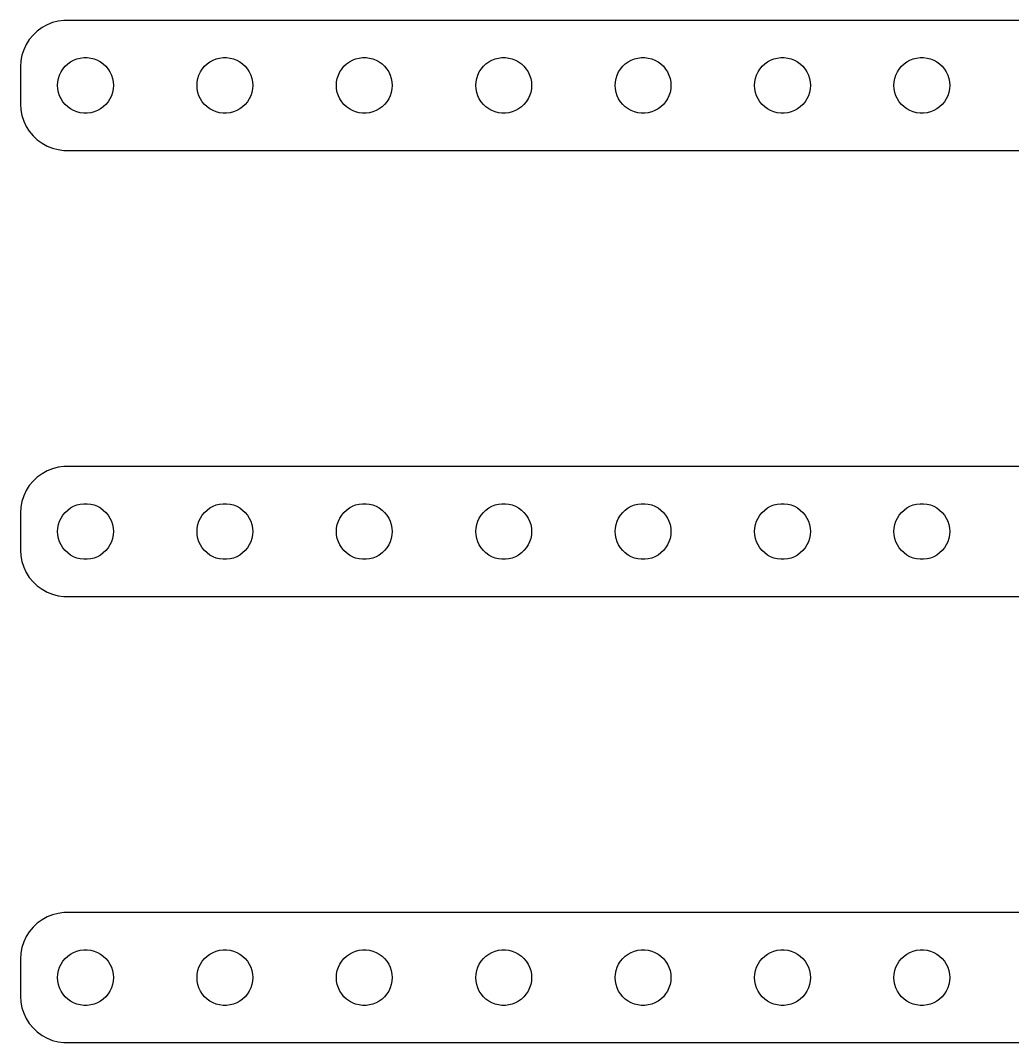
# Model space of a CAD drawing. Header units: metres. Extents: x -56 to 56, y 45 to 99.
# Drawn here: x -56 to -2.6, y 44.5 to 99.5 of the extents above; entities that cross this region are included whole.
import ezdxf

# ---------------------------------------------------------------- set-up
doc = ezdxf.new("R2010")
doc.units = ezdxf.units.M

msp = doc.modelspace()

# ---------------------------------------------------------------- linework, layer by layer
for p, q in [((-54.8396, 99.1108), (-55.0936, 98.9263)), ((-54.5644, 99.2621), (-54.8396, 99.1108)), ((-54.2725, 99.3776), (-54.5644, 99.2621)), ((-53.9684, 99.4557), (-54.2725, 99.3776)), ((-53.657, 99.4951), (-53.9684, 99.4557)), ((53.657, 99.4951), (-53.657, 99.4951)), ((-55.5225, 98.4695), (-55.6908, 98.2044)), ((-55.3224, 98.7114), (-55.5225, 98.4695)), ((-55.0936, 98.9263), (-55.3224, 98.7114)), ((-55.8244, 97.9203), (-55.9214, 97.6217)), ((-55.6908, 98.2044), (-55.8244, 97.9203)), ((-55.9214, 97.6217), (-55.9803, 97.3133)), ((-53.3037, 97.2665), (-53.1387, 97.3572)), ((-53.1387, 97.3572), (-52.9635, 97.4266)), ((-52.9635, 97.4266), (-52.7811, 97.4734)), ((-52.7811, 97.4734), (-52.5942, 97.497)), ((-52.5942, 97.497), (-52.4058, 97.497)), ((-52.4058, 97.497), (-52.2189, 97.4734)), ((-52.2189, 97.4734), (-52.0365, 97.4266)), ((-52.0365, 97.4266), (-51.8613, 97.3572)), ((-51.8613, 97.3572), (-51.6963, 97.2665)), ((-45.8037, 97.2665), (-45.6387, 97.3572)), ((-45.6387, 97.3572), (-45.4635, 97.4266)), ((-45.4635, 97.4266), (-45.2811, 97.4734)), ((-45.2811, 97.4734), (-45.0942, 97.497)), ((-45.0942, 97.497), (-44.9058, 97.497)), ((-44.9058, 97.497), (-44.7189, 97.4734)), ((-44.7189, 97.4734), (-44.5365, 97.4266)), ((-44.5365, 97.4266), (-44.3613, 97.3572)), ((-44.3613, 97.3572), (-44.1963, 97.2665)), ((-38.3037, 97.2665), (-38.1387, 97.3572)), ((-38.1387, 97.3572), (-37.9635, 97.4266)), ((-37.9635, 97.4266), (-37.7811, 97.4734)), ((-37.7811, 97.4734), (-37.5942, 97.497)), ((-37.5942, 97.497), (-37.4058, 97.497)), ((-37.4058, 97.497), (-37.2189, 97.4734)), ((-37.2189, 97.4734), (-37.0365, 97.4266)), ((-37.0365, 97.4266), (-36.8613, 97.3572)), ((-36.8613, 97.3572), (-36.6963, 97.2665)), ((-30.8037, 97.2665), (-30.6387, 97.3572)), ((-30.6387, 97.3572), (-30.4635, 97.4266)), ((-30.4635, 97.4266), (-30.2811, 97.4734)), ((-30.2811, 97.4734), (-30.0942, 97.497)), ((-30.0942, 97.497), (-29.9058, 97.497)), ((-29.9058, 97.497), (-29.7189, 97.4734)), ((-29.7189, 97.4734), (-29.5365, 97.4266)), ((-29.5365, 97.4266), (-29.3613, 97.3572)), ((-29.3613, 97.3572), (-29.1963, 97.2665)), ((-23.3037, 97.2665), (-23.1387, 97.3572)), ((-23.1387, 97.3572), (-22.9635, 97.4266)), ((-22.9635, 97.4266), (-22.7811, 97.4734)), ((-22.7811, 97.4734), (-22.5942, 97.497)), ((-22.5942, 97.497), (-22.4058, 97.497)), ((-22.4058, 97.497), (-22.2189, 97.4734)), ((-22.2189, 97.4734), (-22.0365, 97.4266)), ((-22.0365, 97.4266), (-21.8613, 97.3572)), ((-21.8613, 97.3572), (-21.6963, 97.2665)), ((-15.8037, 97.2665), (-15.6387, 97.3572)), ((-15.6387, 97.3572), (-15.4635, 97.4266)), ((-15.4635, 97.4266), (-15.2811, 97.4734)), ((-15.2811, 97.4734), (-15.0942, 97.497)), ((-15.0942, 97.497), (-14.9058, 97.497)), ((-14.9058, 97.497), (-14.7189, 97.4734)), ((-14.7189, 97.4734), (-14.5365, 97.4266)), ((-14.5365, 97.4266), (-14.3613, 97.3572)), ((-14.3613, 97.3572), (-14.1963, 97.2665)), ((-8.30373, 97.2665), (-8.13866, 97.3572)), ((-8.13866, 97.3572), (-7.96352, 97.4266)), ((-7.96352, 97.4266), (-7.78107, 97.4734)), ((-7.78107, 97.4734), (-7.59418, 97.497)), ((-7.59418, 97.497), (-7.40581, 97.497)), ((-7.40581, 97.497), (-7.21892, 97.4734)), ((-7.21892, 97.4734), (-7.03647, 97.4266)), ((-7.03647, 97.4266), (-6.86133, 97.3572)), ((-6.86133, 97.3572), (-6.69626, 97.2665)), ((-55.9803, 97.3133), (-56, 97)), ((-56, 97), (-56, 95)), ((-53.8145, 96.7226), (-53.7135, 96.8817)), ((-53.7135, 96.8817), (-53.5934, 97.0268)), ((-53.5934, 97.0268), (-53.4561, 97.1558)), ((-53.4561, 97.1558), (-53.3037, 97.2665)), ((-51.6963, 97.2665), (-51.5439, 97.1558)), ((-51.5439, 97.1558), (-51.4065, 97.0268)), ((-51.4065, 97.0268), (-51.2865, 96.8817)), ((-51.2865, 96.8817), (-51.1855, 96.7226)), ((-46.3145, 96.7226), (-46.2135, 96.8817)), ((-46.2135, 96.8817), (-46.0934, 97.0268)), ((-46.0934, 97.0268), (-45.9561, 97.1558)), ((-45.9561, 97.1558), (-45.8037, 97.2665)), ((-44.1963, 97.2665), (-44.0439, 97.1558)), ((-44.0439, 97.1558), (-43.9065, 97.0268)), ((-43.9065, 97.0268), (-43.7865, 96.8817)), ((-43.7865, 96.8817), (-43.6855, 96.7226)), ((-38.8145, 96.7226), (-38.7135, 96.8817)), ((-38.7135, 96.8817), (-38.5934, 97.0268)), ((-38.5934, 97.0268), (-38.4561, 97.1558)), ((-38.4561, 97.1558), (-38.3037, 97.2665)), ((-36.6963, 97.2665), (-36.5439, 97.1558)), ((-36.5439, 97.1558), (-36.4065, 97.0268)), ((-36.4065, 97.0268), (-36.2865, 96.8817)), ((-36.2865, 96.8817), (-36.1855, 96.7226)), ((-31.3145, 96.7226), (-31.2135, 96.8817)), ((-31.2135, 96.8817), (-31.0934, 97.0268)), ((-31.0934, 97.0268), (-30.9561, 97.1558)), ((-30.9561, 97.1558), (-30.8037, 97.2665)), ((-29.1963, 97.2665), (-29.0439, 97.1558)), ((-29.0439, 97.1558), (-28.9065, 97.0268)), ((-28.9065, 97.0268), (-28.7865, 96.8817)), ((-28.7865, 96.8817), (-28.6855, 96.7226)), ((-23.8145, 96.7226), (-23.7135, 96.8817)), ((-23.7135, 96.8817), (-23.5934, 97.0268)), ((-23.5934, 97.0268), (-23.4561, 97.1558)), ((-23.4561, 97.1558), (-23.3037, 97.2665)), ((-21.6963, 97.2665), (-21.5439, 97.1558)), ((-21.5439, 97.1558), (-21.4065, 97.0268)), ((-21.4065, 97.0268), (-21.2865, 96.8817)), ((-21.2865, 96.8817), (-21.1855, 96.7226)), ((-16.3145, 96.7226), (-16.2135, 96.8817)), ((-16.2135, 96.8817), (-16.0934, 97.0268)), ((-16.0934, 97.0268), (-15.9561, 97.1558)), ((-15.9561, 97.1558), (-15.8037, 97.2665)), ((-14.1963, 97.2665), (-14.0439, 97.1558)), ((-14.0439, 97.1558), (-13.9065, 97.0268)), ((-13.9065, 97.0268), (-13.7865, 96.8817)), ((-13.7865, 96.8817), (-13.6855, 96.7226)), ((-8.81445, 96.7226), (-8.71352, 96.8817)), ((-8.71352, 96.8817), (-8.59344, 97.0268)), ((-8.59344, 97.0268), (-8.45613, 97.1558)), ((-8.45613, 97.1558), (-8.30373, 97.2665)), ((-6.69626, 97.2665), (-6.54385, 97.1558)), ((-6.54385, 97.1558), (-6.40654, 97.0268)), ((-6.40654, 97.0268), (-6.28647, 96.8817)), ((-6.28647, 96.8817), (-6.18553, 96.7226)), ((-53.9882, 96.188), (-53.9529, 96.373)), ((-53.9529, 96.373), (-53.8947, 96.5522)), ((-53.8947, 96.5522), (-53.8145, 96.7226)), ((-51.1855, 96.7226), (-51.1053, 96.5522)), ((-51.1053, 96.5522), (-51.0471, 96.373)), ((-51.0471, 96.373), (-51.0118, 96.188)), ((-46.4882, 96.188), (-46.4529, 96.373)), ((-46.4529, 96.373), (-46.3947, 96.5522)), ((-46.3947, 96.5522), (-46.3145, 96.7226)), ((-43.6855, 96.7226), (-43.6053, 96.5522)), ((-43.6053, 96.5522), (-43.5471, 96.373)), ((-43.5471, 96.373), (-43.5118, 96.188)), ((-38.9882, 96.188), (-38.9529, 96.373)), ((-38.9529, 96.373), (-38.8947, 96.5522)), ((-38.8947, 96.5522), (-38.8145, 96.7226)), ((-36.1855, 96.7226), (-36.1053, 96.5522)), ((-36.1053, 96.5522), (-36.0471, 96.373)), ((-36.0471, 96.373), (-36.0118, 96.188)), ((-31.4882, 96.188), (-31.4529, 96.373)), ((-31.4529, 96.373), (-31.3947, 96.5522)), ((-31.3947, 96.5522), (-31.3145, 96.7226)), ((-28.6855, 96.7226), (-28.6053, 96.5522)), ((-28.6053, 96.5522), (-28.5471, 96.373)), ((-28.5471, 96.373), (-28.5118, 96.188)), ((-23.9882, 96.188), (-23.9529, 96.373)), ((-23.9529, 96.373), (-23.8947, 96.5522)), ((-23.8947, 96.5522), (-23.8145, 96.7226)), ((-21.1855, 96.7226), (-21.1053, 96.5522)), ((-21.1053, 96.5522), (-21.0471, 96.373)), ((-21.0471, 96.373), (-21.0118, 96.188)), ((-16.4882, 96.188), (-16.4529, 96.373)), ((-16.4529, 96.373), (-16.3947, 96.5522)), ((-16.3947, 96.5522), (-16.3145, 96.7226)), ((-13.6855, 96.7226), (-13.6053, 96.5522)), ((-13.6053, 96.5522), (-13.5471, 96.373)), ((-13.5471, 96.373), (-13.5118, 96.188)), ((-8.98816, 96.188), (-8.95287, 96.373)), ((-8.95287, 96.373), (-8.89465, 96.5522)), ((-8.89465, 96.5522), (-8.81445, 96.7226)), ((-6.18553, 96.7226), (-6.10533, 96.5522)), ((-6.10533, 96.5522), (-6.04712, 96.373)), ((-6.04712, 96.373), (-6.01183, 96.188)), ((-54, 96), (-53.9882, 96.188)), ((-53.9882, 95.812), (-54, 96)), ((-53.9529, 95.627), (-53.9882, 95.812)), ((-51.0118, 95.812), (-51.0471, 95.627)), ((-51.0118, 96.188), (-51, 96)), ((-51, 96), (-51.0118, 95.812)), ((-46.5, 96), (-46.4882, 96.188)), ((-46.4882, 95.812), (-46.5, 96)), ((-46.4529, 95.627), (-46.4882, 95.812)), ((-43.5118, 95.812), (-43.5471, 95.627)), ((-43.5118, 96.188), (-43.5, 96)), ((-43.5, 96), (-43.5118, 95.812)), ((-39, 96), (-38.9882, 96.188)), ((-38.9882, 95.812), (-39, 96)), ((-38.9529, 95.627), (-38.9882, 95.812)), ((-36.0118, 95.812), (-36.0471, 95.627)), ((-36.0118, 96.188), (-36, 96)), ((-36, 96), (-36.0118, 95.812)), ((-31.5, 96), (-31.4882, 96.188)), ((-31.4882, 95.812), (-31.5, 96)), ((-31.4529, 95.627), (-31.4882, 95.812)), ((-28.5118, 95.812), (-28.5471, 95.627)), ((-28.5118, 96.188), (-28.5, 96)), ((-28.5, 96), (-28.5118, 95.812)), ((-24, 96), (-23.9882, 96.188)), ((-23.9882, 95.812), (-24, 96)), ((-23.9529, 95.627), (-23.9882, 95.812)), ((-21.0118, 95.812), (-21.0471, 95.627)), ((-21.0118, 96.188), (-21, 96)), ((-21, 96), (-21.0118, 95.812)), ((-16.5, 96), (-16.4882, 96.188)), ((-16.4882, 95.812), (-16.5, 96)), ((-16.4529, 95.627), (-16.4882, 95.812)), ((-13.5118, 95.812), (-13.5471, 95.627)), ((-13.5118, 96.188), (-13.5, 96)), ((-13.5, 96), (-13.5118, 95.812)), ((-9, 96), (-8.98816, 96.188)), ((-8.98816, 95.812), (-9, 96)), ((-8.95287, 95.627), (-8.98816, 95.812)), ((-6.01183, 95.812), (-6.04712, 95.627)), ((-6.01183, 96.188), (-6, 96)), ((-6, 96), (-6.01183, 95.812)), ((-53.8947, 95.4478), (-53.9529, 95.627)), ((-53.8145, 95.2774), (-53.8947, 95.4478)), ((-53.7135, 95.1183), (-53.8145, 95.2774)), ((-51.1855, 95.2774), (-51.2865, 95.1183)), ((-51.1053, 95.4478), (-51.1855, 95.2774)), ((-51.0471, 95.627), (-51.1053, 95.4478)), ((-46.3947, 95.4478), (-46.4529, 95.627)), ((-46.3145, 95.2774), (-46.3947, 95.4478)), ((-46.2135, 95.1183), (-46.3145, 95.2774)), ((-43.6855, 95.2774), (-43.7865, 95.1183)), ((-43.6053, 95.4478), (-43.6855, 95.2774)), ((-43.5471, 95.627), (-43.6053, 95.4478)), ((-38.8947, 95.4478), (-38.9529, 95.627)), ((-38.8145, 95.2774), (-38.8947, 95.4478)), ((-38.7135, 95.1183), (-38.8145, 95.2774)), ((-36.1855, 95.2774), (-36.2865, 95.1183)), ((-36.1053, 95.4478), (-36.1855, 95.2774)), ((-36.0471, 95.627), (-36.1053, 95.4478)), ((-31.3947, 95.4478), (-31.4529, 95.627)), ((-31.3145, 95.2774), (-31.3947, 95.4478)), ((-31.2135, 95.1183), (-31.3145, 95.2774)), ((-28.6855, 95.2774), (-28.7865, 95.1183)), ((-28.6053, 95.4478), (-28.6855, 95.2774)), ((-28.5471, 95.627), (-28.6053, 95.4478)), ((-23.8947, 95.4478), (-23.9529, 95.627)), ((-23.8145, 95.2774), (-23.8947, 95.4478)), ((-23.7135, 95.1183), (-23.8145, 95.2774)), ((-21.1855, 95.2774), (-21.2865, 95.1183)), ((-21.1053, 95.4478), (-21.1855, 95.2774)), ((-21.0471, 95.627), (-21.1053, 95.4478)), ((-16.3947, 95.4478), (-16.4529, 95.627)), ((-16.3145, 95.2774), (-16.3947, 95.4478)), ((-16.2135, 95.1183), (-16.3145, 95.2774)), ((-13.6855, 95.2774), (-13.7865, 95.1183)), ((-13.6053, 95.4478), (-13.6855, 95.2774)), ((-13.5471, 95.627), (-13.6053, 95.4478)), ((-8.89465, 95.4478), (-8.95287, 95.627)), ((-8.81445, 95.2774), (-8.89465, 95.4478)), ((-8.71352, 95.1183), (-8.81445, 95.2774)), ((-6.18553, 95.2774), (-6.28647, 95.1183)), ((-6.10533, 95.4478), (-6.18553, 95.2774)), ((-6.04712, 95.627), (-6.10533, 95.4478)), ((-56, 95), (-55.9803, 94.6867)), ((-55.9803, 94.6867), (-55.9214, 94.3783)), ((-53.5934, 94.9732), (-53.7135, 95.1183)), ((-53.4561, 94.8442), (-53.5934, 94.9732)), ((-53.3037, 94.7335), (-53.4561, 94.8442)), ((-53.1387, 94.6428), (-53.3037, 94.7335)), ((-52.9635, 94.5734), (-53.1387, 94.6428)), ((-51.8613, 94.6428), (-52.0365, 94.5734)), ((-51.6963, 94.7335), (-51.8613, 94.6428)), ((-51.5439, 94.8442), (-51.6963, 94.7335)), ((-51.4065, 94.9732), (-51.5439, 94.8442)), ((-51.2865, 95.1183), (-51.4065, 94.9732)), ((-46.0934, 94.9732), (-46.2135, 95.1183)), ((-45.9561, 94.8442), (-46.0934, 94.9732)), ((-45.8037, 94.7335), (-45.9561, 94.8442)), ((-45.6387, 94.6428), (-45.8037, 94.7335)), ((-45.4635, 94.5734), (-45.6387, 94.6428)), ((-44.3613, 94.6428), (-44.5365, 94.5734)), ((-44.1963, 94.7335), (-44.3613, 94.6428)), ((-44.0439, 94.8442), (-44.1963, 94.7335)), ((-43.9065, 94.9732), (-44.0439, 94.8442)), ((-43.7865, 95.1183), (-43.9065, 94.9732)), ((-38.5934, 94.9732), (-38.7135, 95.1183)), ((-38.4561, 94.8442), (-38.5934, 94.9732)), ((-38.3037, 94.7335), (-38.4561, 94.8442)), ((-38.1387, 94.6428), (-38.3037, 94.7335)), ((-37.9635, 94.5734), (-38.1387, 94.6428)), ((-36.8613, 94.6428), (-37.0365, 94.5734)), ((-36.6963, 94.7335), (-36.8613, 94.6428)), ((-36.5439, 94.8442), (-36.6963, 94.7335)), ((-36.4065, 94.9732), (-36.5439, 94.8442)), ((-36.2865, 95.1183), (-36.4065, 94.9732)), ((-31.0934, 94.9732), (-31.2135, 95.1183)), ((-30.9561, 94.8442), (-31.0934, 94.9732)), ((-30.8037, 94.7335), (-30.9561, 94.8442)), ((-30.6387, 94.6428), (-30.8037, 94.7335)), ((-30.4635, 94.5734), (-30.6387, 94.6428)), ((-29.3613, 94.6428), (-29.5365, 94.5734)), ((-29.1963, 94.7335), (-29.3613, 94.6428)), ((-29.0439, 94.8442), (-29.1963, 94.7335)), ((-28.9065, 94.9732), (-29.0439, 94.8442)), ((-28.7865, 95.1183), (-28.9065, 94.9732)), ((-23.5934, 94.9732), (-23.7135, 95.1183)), ((-23.4561, 94.8442), (-23.5934, 94.9732)), ((-23.3037, 94.7335), (-23.4561, 94.8442)), ((-23.1387, 94.6428), (-23.3037, 94.7335)), ((-22.9635, 94.5734), (-23.1387, 94.6428)), ((-21.8613, 94.6428), (-22.0365, 94.5734)), ((-21.6963, 94.7335), (-21.8613, 94.6428)), ((-21.5439, 94.8442), (-21.6963, 94.7335)), ((-21.4065, 94.9732), (-21.5439, 94.8442)), ((-21.2865, 95.1183), (-21.4065, 94.9732)), ((-16.0934, 94.9732), (-16.2135, 95.1183)), ((-15.9561, 94.8442), (-16.0934, 94.9732)), ((-15.8037, 94.7335), (-15.9561, 94.8442)), ((-15.6387, 94.6428), (-15.8037, 94.7335)), ((-15.4635, 94.5734), (-15.6387, 94.6428)), ((-14.3613, 94.6428), (-14.5365, 94.5734)), ((-14.1963, 94.7335), (-14.3613, 94.6428)), ((-14.0439, 94.8442), (-14.1963, 94.7335)), ((-13.9065, 94.9732), (-14.0439, 94.8442)), ((-13.7865, 95.1183), (-13.9065, 94.9732)), ((-8.59344, 94.9732), (-8.71352, 95.1183)), ((-8.45613, 94.8442), (-8.59344, 94.9732)), ((-8.30373, 94.7335), (-8.45613, 94.8442)), ((-8.13866, 94.6428), (-8.30373, 94.7335)), ((-7.96352, 94.5734), (-8.13866, 94.6428)), ((-6.86133, 94.6428), (-7.03647, 94.5734)), ((-6.69626, 94.7335), (-6.86133, 94.6428)), ((-6.54385, 94.8442), (-6.69626, 94.7335)), ((-6.40654, 94.9732), (-6.54385, 94.8442)), ((-6.28647, 95.1183), (-6.40654, 94.9732)), ((-55.9214, 94.3783), (-55.8244, 94.0797)), ((-55.8244, 94.0797), (-55.6908, 93.7956)), ((-52.7811, 94.5266), (-52.9635, 94.5734)), ((-52.5942, 94.503), (-52.7811, 94.5266)), ((-52.4058, 94.503), (-52.5942, 94.503)), ((-52.2189, 94.5266), (-52.4058, 94.503)), ((-52.0365, 94.5734), (-52.2189, 94.5266)), ((-45.2811, 94.5266), (-45.4635, 94.5734)), ((-45.0942, 94.503), (-45.2811, 94.5266)), ((-44.9058, 94.503), (-45.0942, 94.503)), ((-44.7189, 94.5266), (-44.9058, 94.503)), ((-44.5365, 94.5734), (-44.7189, 94.5266)), ((-37.7811, 94.5266), (-37.9635, 94.5734)), ((-37.5942, 94.503), (-37.7811, 94.5266)), ((-37.4058, 94.503), (-37.5942, 94.503)), ((-37.2189, 94.5266), (-37.4058, 94.503)), ((-37.0365, 94.5734), (-37.2189, 94.5266)), ((-30.2811, 94.5266), (-30.4635, 94.5734)), ((-30.0942, 94.503), (-30.2811, 94.5266)), ((-29.9058, 94.503), (-30.0942, 94.503)), ((-29.7189, 94.5266), (-29.9058, 94.503)), ((-29.5365, 94.5734), (-29.7189, 94.5266)), ((-22.7811, 94.5266), (-22.9635, 94.5734)), ((-22.5942, 94.503), (-22.7811, 94.5266)), ((-22.4058, 94.503), (-22.5942, 94.503)), ((-22.2189, 94.5266), (-22.4058, 94.503)), ((-22.0365, 94.5734), (-22.2189, 94.5266)), ((-15.2811, 94.5266), (-15.4635, 94.5734)), ((-15.0942, 94.503), (-15.2811, 94.5266)), ((-14.9058, 94.503), (-15.0942, 94.503)), ((-14.7189, 94.5266), (-14.9058, 94.503)), ((-14.5365, 94.5734), (-14.7189, 94.5266)), ((-7.78107, 94.5266), (-7.96352, 94.5734)), ((-7.59418, 94.503), (-7.78107, 94.5266)), ((-7.40581, 94.503), (-7.59418, 94.503)), ((-7.21892, 94.5266), (-7.40581, 94.503)), ((-7.03647, 94.5734), (-7.21892, 94.5266)), ((-55.6908, 93.7956), (-55.5225, 93.5305)), ((-55.5225, 93.5305), (-55.3224, 93.2886)), ((-55.3224, 93.2886), (-55.0936, 93.0737)), ((-55.0936, 93.0737), (-54.8396, 92.8892)), ((-54.8396, 92.8892), (-54.5644, 92.7379)), ((-54.5644, 92.7379), (-54.2725, 92.6224)), ((-54.2725, 92.6224), (-53.9684, 92.5443)), ((-53.9684, 92.5443), (-53.657, 92.5049)), ((-53.657, 92.5049), (53.657, 92.5049)), ((-54.2725, 75.3776), (-54.5644, 75.2621)), ((-53.9684, 75.4557), (-54.2725, 75.3776)), ((-53.657, 75.4951), (-53.9684, 75.4557)), ((53.657, 75.4951), (-53.657, 75.4951)), ((-55.0936, 74.9263), (-55.3224, 74.7114)), ((-54.8396, 75.1108), (-55.0936, 74.9263)), ((-54.5644, 75.2621), (-54.8396, 75.1108)), ((-55.5225, 74.4695), (-55.6908, 74.2044)), ((-55.3224, 74.7114), (-55.5225, 74.4695)), ((-55.8244, 73.9203), (-55.9214, 73.6217)), ((-55.6908, 74.2044), (-55.8244, 73.9203)), ((-55.9803, 73.3133), (-56, 73)), ((-55.9214, 73.6217), (-55.9803, 73.3133)), ((-53.5934, 73.0268), (-53.4561, 73.1558)), ((-53.4561, 73.1558), (-53.3037, 73.2665)), ((-53.3037, 73.2665), (-53.1387, 73.3572)), ((-53.1387, 73.3572), (-52.9635, 73.4266)), ((-52.9635, 73.4266), (-52.7811, 73.4734)), ((-52.7811, 73.4734), (-52.5942, 73.497)), ((-52.5942, 73.497), (-52.4058, 73.497)), ((-52.4058, 73.497), (-52.2189, 73.4734)), ((-52.2189, 73.4734), (-52.0365, 73.4266)), ((-52.0365, 73.4266), (-51.8613, 73.3572)), ((-51.8613, 73.3572), (-51.6963, 73.2665)), ((-51.6963, 73.2665), (-51.5439, 73.1558)), ((-51.5439, 73.1558), (-51.4065, 73.0268)), ((-46.0934, 73.0268), (-45.9561, 73.1558)), ((-45.9561, 73.1558), (-45.8037, 73.2665)), ((-45.8037, 73.2665), (-45.6387, 73.3572)), ((-45.6387, 73.3572), (-45.4635, 73.4266)), ((-45.4635, 73.4266), (-45.2811, 73.4734)), ((-45.2811, 73.4734), (-45.0942, 73.497)), ((-45.0942, 73.497), (-44.9058, 73.497)), ((-44.9058, 73.497), (-44.7189, 73.4734)), ((-44.7189, 73.4734), (-44.5365, 73.4266)), ((-44.5365, 73.4266), (-44.3613, 73.3572)), ((-44.3613, 73.3572), (-44.1963, 73.2665)), ((-44.1963, 73.2665), (-44.0439, 73.1558)), ((-44.0439, 73.1558), (-43.9065, 73.0268)), ((-38.5934, 73.0268), (-38.4561, 73.1558)), ((-38.4561, 73.1558), (-38.3037, 73.2665)), ((-38.3037, 73.2665), (-38.1387, 73.3572)), ((-38.1387, 73.3572), (-37.9635, 73.4266)), ((-37.9635, 73.4266), (-37.7811, 73.4734)), ((-37.7811, 73.4734), (-37.5942, 73.497)), ((-37.5942, 73.497), (-37.4058, 73.497)), ((-37.4058, 73.497), (-37.2189, 73.4734)), ((-37.2189, 73.4734), (-37.0365, 73.4266)), ((-37.0365, 73.4266), (-36.8613, 73.3572)), ((-36.8613, 73.3572), (-36.6963, 73.2665)), ((-36.6963, 73.2665), (-36.5439, 73.1558)), ((-36.5439, 73.1558), (-36.4065, 73.0268)), ((-31.0934, 73.0268), (-30.9561, 73.1558)), ((-30.9561, 73.1558), (-30.8037, 73.2665)), ((-30.8037, 73.2665), (-30.6387, 73.3572)), ((-30.6387, 73.3572), (-30.4635, 73.4266)), ((-30.4635, 73.4266), (-30.2811, 73.4734)), ((-30.2811, 73.4734), (-30.0942, 73.497)), ((-30.0942, 73.497), (-29.9058, 73.497)), ((-29.9058, 73.497), (-29.7189, 73.4734)), ((-29.7189, 73.4734), (-29.5365, 73.4266)), ((-29.5365, 73.4266), (-29.3613, 73.3572)), ((-29.3613, 73.3572), (-29.1963, 73.2665)), ((-29.1963, 73.2665), (-29.0439, 73.1558)), ((-29.0439, 73.1558), (-28.9065, 73.0268)), ((-23.5934, 73.0268), (-23.4561, 73.1558)), ((-23.4561, 73.1558), (-23.3037, 73.2665)), ((-23.3037, 73.2665), (-23.1387, 73.3572)), ((-23.1387, 73.3572), (-22.9635, 73.4266)), ((-22.9635, 73.4266), (-22.7811, 73.4734)), ((-22.7811, 73.4734), (-22.5942, 73.497)), ((-22.5942, 73.497), (-22.4058, 73.497)), ((-22.4058, 73.497), (-22.2189, 73.4734)), ((-22.2189, 73.4734), (-22.0365, 73.4266)), ((-22.0365, 73.4266), (-21.8613, 73.3572)), ((-21.8613, 73.3572), (-21.6963, 73.2665)), ((-21.6963, 73.2665), (-21.5439, 73.1558)), ((-21.5439, 73.1558), (-21.4065, 73.0268)), ((-16.0934, 73.0268), (-15.9561, 73.1558)), ((-15.9561, 73.1558), (-15.8037, 73.2665)), ((-15.8037, 73.2665), (-15.6387, 73.3572)), ((-15.6387, 73.3572), (-15.4635, 73.4266)), ((-15.4635, 73.4266), (-15.2811, 73.4734)), ((-15.2811, 73.4734), (-15.0942, 73.497)), ((-15.0942, 73.497), (-14.9058, 73.497)), ((-14.9058, 73.497), (-14.7189, 73.4734)), ((-14.7189, 73.4734), (-14.5365, 73.4266)), ((-14.5365, 73.4266), (-14.3613, 73.3572)), ((-14.3613, 73.3572), (-14.1963, 73.2665)), ((-14.1963, 73.2665), (-14.0439, 73.1558)), ((-14.0439, 73.1558), (-13.9065, 73.0268)), ((-8.59344, 73.0268), (-8.45613, 73.1558)), ((-8.45613, 73.1558), (-8.30373, 73.2665)), ((-8.30373, 73.2665), (-8.13866, 73.3572)), ((-8.13866, 73.3572), (-7.96352, 73.4266)), ((-7.96352, 73.4266), (-7.78107, 73.4734)), ((-7.78107, 73.4734), (-7.59418, 73.497)), ((-7.59418, 73.497), (-7.40581, 73.497)), ((-7.40581, 73.497), (-7.21892, 73.4734)), ((-7.21892, 73.4734), (-7.03647, 73.4266)), ((-7.03647, 73.4266), (-6.86133, 73.3572)), ((-6.86133, 73.3572), (-6.69626, 73.2665)), ((-6.69626, 73.2665), (-6.54385, 73.1558)), ((-6.54385, 73.1558), (-6.40654, 73.0268)), ((-56, 73), (-56, 71)), ((-53.8947, 72.5522), (-53.8145, 72.7226)), ((-53.8145, 72.7226), (-53.7135, 72.8817)), ((-53.7135, 72.8817), (-53.5934, 73.0268)), ((-51.4065, 73.0268), (-51.2865, 72.8817)), ((-51.2865, 72.8817), (-51.1855, 72.7226)), ((-51.1855, 72.7226), (-51.1053, 72.5522)), ((-46.3947, 72.5522), (-46.3145, 72.7226)), ((-46.3145, 72.7226), (-46.2135, 72.8817)), ((-46.2135, 72.8817), (-46.0934, 73.0268)), ((-43.9065, 73.0268), (-43.7865, 72.8817)), ((-43.7865, 72.8817), (-43.6855, 72.7226)), ((-43.6855, 72.7226), (-43.6053, 72.5522)), ((-38.8947, 72.5522), (-38.8145, 72.7226)), ((-38.8145, 72.7226), (-38.7135, 72.8817)), ((-38.7135, 72.8817), (-38.5934, 73.0268)), ((-36.4065, 73.0268), (-36.2865, 72.8817)), ((-36.2865, 72.8817), (-36.1855, 72.7226)), ((-36.1855, 72.7226), (-36.1053, 72.5522)), ((-31.3947, 72.5522), (-31.3145, 72.7226)), ((-31.3145, 72.7226), (-31.2135, 72.8817)), ((-31.2135, 72.8817), (-31.0934, 73.0268)), ((-28.9065, 73.0268), (-28.7865, 72.8817)), ((-28.7865, 72.8817), (-28.6855, 72.7226)), ((-28.6855, 72.7226), (-28.6053, 72.5522)), ((-23.8947, 72.5522), (-23.8145, 72.7226)), ((-23.8145, 72.7226), (-23.7135, 72.8817)), ((-23.7135, 72.8817), (-23.5934, 73.0268)), ((-21.4065, 73.0268), (-21.2865, 72.8817)), ((-21.2865, 72.8817), (-21.1855, 72.7226)), ((-21.1855, 72.7226), (-21.1053, 72.5522)), ((-16.3947, 72.5522), (-16.3145, 72.7226)), ((-16.3145, 72.7226), (-16.2135, 72.8817)), ((-16.2135, 72.8817), (-16.0934, 73.0268)), ((-13.9065, 73.0268), (-13.7865, 72.8817)), ((-13.7865, 72.8817), (-13.6855, 72.7226)), ((-13.6855, 72.7226), (-13.6053, 72.5522)), ((-8.89465, 72.5522), (-8.81445, 72.7226)), ((-8.81445, 72.7226), (-8.71352, 72.8817)), ((-8.71352, 72.8817), (-8.59344, 73.0268)), ((-6.40654, 73.0268), (-6.28647, 72.8817)), ((-6.28647, 72.8817), (-6.18553, 72.7226)), ((-6.18553, 72.7226), (-6.10533, 72.5522)), ((-54, 72), (-53.9882, 72.188)), ((-53.9882, 72.188), (-53.9529, 72.373)), ((-53.9529, 72.373), (-53.8947, 72.5522)), ((-51.1053, 72.5522), (-51.0471, 72.373)), ((-51.0471, 72.373), (-51.0118, 72.188)), ((-51.0118, 72.188), (-51, 72)), ((-46.5, 72), (-46.4882, 72.188)), ((-46.4882, 72.188), (-46.4529, 72.373)), ((-46.4529, 72.373), (-46.3947, 72.5522)), ((-43.6053, 72.5522), (-43.5471, 72.373)), ((-43.5471, 72.373), (-43.5118, 72.188)), ((-43.5118, 72.188), (-43.5, 72)), ((-39, 72), (-38.9882, 72.188)), ((-38.9882, 72.188), (-38.9529, 72.373)), ((-38.9529, 72.373), (-38.8947, 72.5522)), ((-36.1053, 72.5522), (-36.0471, 72.373)), ((-36.0471, 72.373), (-36.0118, 72.188)), ((-36.0118, 72.188), (-36, 72)), ((-31.5, 72), (-31.4882, 72.188)), ((-31.4882, 72.188), (-31.4529, 72.373)), ((-31.4529, 72.373), (-31.3947, 72.5522)), ((-28.6053, 72.5522), (-28.5471, 72.373)), ((-28.5471, 72.373), (-28.5118, 72.188)), ((-28.5118, 72.188), (-28.5, 72)), ((-24, 72), (-23.9882, 72.188)), ((-23.9882, 72.188), (-23.9529, 72.373)), ((-23.9529, 72.373), (-23.8947, 72.5522)), ((-21.1053, 72.5522), (-21.0471, 72.373)), ((-21.0471, 72.373), (-21.0118, 72.188)), ((-21.0118, 72.188), (-21, 72)), ((-16.5, 72), (-16.4882, 72.188)), ((-16.4882, 72.188), (-16.4529, 72.373)), ((-16.4529, 72.373), (-16.3947, 72.5522)), ((-13.6053, 72.5522), (-13.5471, 72.373)), ((-13.5471, 72.373), (-13.5118, 72.188)), ((-13.5118, 72.188), (-13.5, 72)), ((-9, 72), (-8.98816, 72.188)), ((-8.98816, 72.188), (-8.95287, 72.373)), ((-8.95287, 72.373), (-8.89465, 72.5522)), ((-6.10533, 72.5522), (-6.04712, 72.373)), ((-6.04712, 72.373), (-6.01183, 72.188)), ((-6.01183, 72.188), (-6, 72)), ((-53.9882, 71.812), (-54, 72)), ((-53.9529, 71.627), (-53.9882, 71.812)), ((-53.8947, 71.4478), (-53.9529, 71.627)), ((-51.0471, 71.627), (-51.1053, 71.4478)), ((-51.0118, 71.812), (-51.0471, 71.627)), ((-51, 72), (-51.0118, 71.812)), ((-46.4882, 71.812), (-46.5, 72)), ((-46.4529, 71.627), (-46.4882, 71.812)), ((-46.3947, 71.4478), (-46.4529, 71.627)), ((-43.5471, 71.627), (-43.6053, 71.4478)), ((-43.5118, 71.812), (-43.5471, 71.627)), ((-43.5, 72), (-43.5118, 71.812)), ((-38.9882, 71.812), (-39, 72)), ((-38.9529, 71.627), (-38.9882, 71.812)), ((-38.8947, 71.4478), (-38.9529, 71.627)), ((-36.0471, 71.627), (-36.1053, 71.4478)), ((-36.0118, 71.812), (-36.0471, 71.627)), ((-36, 72), (-36.0118, 71.812)), ((-31.4882, 71.812), (-31.5, 72)), ((-31.4529, 71.627), (-31.4882, 71.812)), ((-31.3947, 71.4478), (-31.4529, 71.627)), ((-28.5471, 71.627), (-28.6053, 71.4478)), ((-28.5118, 71.812), (-28.5471, 71.627)), ((-28.5, 72), (-28.5118, 71.812)), ((-23.9882, 71.812), (-24, 72)), ((-23.9529, 71.627), (-23.9882, 71.812)), ((-23.8947, 71.4478), (-23.9529, 71.627)), ((-21.0471, 71.627), (-21.1053, 71.4478)), ((-21.0118, 71.812), (-21.0471, 71.627)), ((-21, 72), (-21.0118, 71.812)), ((-16.4882, 71.812), (-16.5, 72)), ((-16.4529, 71.627), (-16.4882, 71.812)), ((-16.3947, 71.4478), (-16.4529, 71.627)), ((-13.5471, 71.627), (-13.6053, 71.4478)), ((-13.5118, 71.812), (-13.5471, 71.627)), ((-13.5, 72), (-13.5118, 71.812)), ((-8.98816, 71.812), (-9, 72)), ((-8.95287, 71.627), (-8.98816, 71.812)), ((-8.89465, 71.4478), (-8.95287, 71.627)), ((-6.04712, 71.627), (-6.10533, 71.4478)), ((-6.01183, 71.812), (-6.04712, 71.627)), ((-6, 72), (-6.01183, 71.812)), ((-56, 71), (-55.9803, 70.6867)), ((-53.8145, 71.2774), (-53.8947, 71.4478)), ((-53.7135, 71.1183), (-53.8145, 71.2774)), ((-53.5934, 70.9732), (-53.7135, 71.1183)), ((-53.4561, 70.8442), (-53.5934, 70.9732)), ((-51.4065, 70.9732), (-51.5439, 70.8442)), ((-51.2865, 71.1183), (-51.4065, 70.9732)), ((-51.1855, 71.2774), (-51.2865, 71.1183)), ((-51.1053, 71.4478), (-51.1855, 71.2774)), ((-46.3145, 71.2774), (-46.3947, 71.4478)), ((-46.2135, 71.1183), (-46.3145, 71.2774)), ((-46.0934, 70.9732), (-46.2135, 71.1183)), ((-45.9561, 70.8442), (-46.0934, 70.9732)), ((-43.9065, 70.9732), (-44.0439, 70.8442)), ((-43.7865, 71.1183), (-43.9065, 70.9732)), ((-43.6855, 71.2774), (-43.7865, 71.1183)), ((-43.6053, 71.4478), (-43.6855, 71.2774)), ((-38.8145, 71.2774), (-38.8947, 71.4478)), ((-38.7135, 71.1183), (-38.8145, 71.2774)), ((-38.5934, 70.9732), (-38.7135, 71.1183)), ((-38.4561, 70.8442), (-38.5934, 70.9732)), ((-36.4065, 70.9732), (-36.5439, 70.8442)), ((-36.2865, 71.1183), (-36.4065, 70.9732)), ((-36.1855, 71.2774), (-36.2865, 71.1183)), ((-36.1053, 71.4478), (-36.1855, 71.2774)), ((-31.3145, 71.2774), (-31.3947, 71.4478)), ((-31.2135, 71.1183), (-31.3145, 71.2774)), ((-31.0934, 70.9732), (-31.2135, 71.1183)), ((-30.9561, 70.8442), (-31.0934, 70.9732)), ((-28.9065, 70.9732), (-29.0439, 70.8442)), ((-28.7865, 71.1183), (-28.9065, 70.9732)), ((-28.6855, 71.2774), (-28.7865, 71.1183)), ((-28.6053, 71.4478), (-28.6855, 71.2774)), ((-23.8145, 71.2774), (-23.8947, 71.4478)), ((-23.7135, 71.1183), (-23.8145, 71.2774)), ((-23.5934, 70.9732), (-23.7135, 71.1183)), ((-23.4561, 70.8442), (-23.5934, 70.9732)), ((-21.4065, 70.9732), (-21.5439, 70.8442)), ((-21.2865, 71.1183), (-21.4065, 70.9732)), ((-21.1855, 71.2774), (-21.2865, 71.1183)), ((-21.1053, 71.4478), (-21.1855, 71.2774)), ((-16.3145, 71.2774), (-16.3947, 71.4478)), ((-16.2135, 71.1183), (-16.3145, 71.2774)), ((-16.0934, 70.9732), (-16.2135, 71.1183)), ((-15.9561, 70.8442), (-16.0934, 70.9732)), ((-13.9065, 70.9732), (-14.0439, 70.8442)), ((-13.7865, 71.1183), (-13.9065, 70.9732)), ((-13.6855, 71.2774), (-13.7865, 71.1183)), ((-13.6053, 71.4478), (-13.6855, 71.2774)), ((-8.81445, 71.2774), (-8.89465, 71.4478)), ((-8.71352, 71.1183), (-8.81445, 71.2774)), ((-8.59344, 70.9732), (-8.71352, 71.1183)), ((-8.45613, 70.8442), (-8.59344, 70.9732)), ((-6.40654, 70.9732), (-6.54385, 70.8442)), ((-6.28647, 71.1183), (-6.40654, 70.9732)), ((-6.18553, 71.2774), (-6.28647, 71.1183)), ((-6.10533, 71.4478), (-6.18553, 71.2774)), ((-55.9803, 70.6867), (-55.9214, 70.3783)), ((-53.3037, 70.7335), (-53.4561, 70.8442)), ((-53.1387, 70.6428), (-53.3037, 70.7335)), ((-52.9635, 70.5734), (-53.1387, 70.6428)), ((-52.7811, 70.5266), (-52.9635, 70.5734)), ((-52.5942, 70.503), (-52.7811, 70.5266)), ((-52.4058, 70.503), (-52.5942, 70.503)), ((-52.2189, 70.5266), (-52.4058, 70.503)), ((-52.0365, 70.5734), (-52.2189, 70.5266)), ((-51.8613, 70.6428), (-52.0365, 70.5734)), ((-51.6963, 70.7335), (-51.8613, 70.6428)), ((-51.5439, 70.8442), (-51.6963, 70.7335)), ((-45.8037, 70.7335), (-45.9561, 70.8442)), ((-45.6387, 70.6428), (-45.8037, 70.7335)), ((-45.4635, 70.5734), (-45.6387, 70.6428)), ((-45.2811, 70.5266), (-45.4635, 70.5734)), ((-45.0942, 70.503), (-45.2811, 70.5266)), ((-44.9058, 70.503), (-45.0942, 70.503)), ((-44.7189, 70.5266), (-44.9058, 70.503)), ((-44.5365, 70.5734), (-44.7189, 70.5266)), ((-44.3613, 70.6428), (-44.5365, 70.5734)), ((-44.1963, 70.7335), (-44.3613, 70.6428)), ((-44.0439, 70.8442), (-44.1963, 70.7335)), ((-38.3037, 70.7335), (-38.4561, 70.8442)), ((-38.1387, 70.6428), (-38.3037, 70.7335)), ((-37.9635, 70.5734), (-38.1387, 70.6428)), ((-37.7811, 70.5266), (-37.9635, 70.5734)), ((-37.5942, 70.503), (-37.7811, 70.5266)), ((-37.4058, 70.503), (-37.5942, 70.503)), ((-37.2189, 70.5266), (-37.4058, 70.503)), ((-37.0365, 70.5734), (-37.2189, 70.5266)), ((-36.8613, 70.6428), (-37.0365, 70.5734)), ((-36.6963, 70.7335), (-36.8613, 70.6428)), ((-36.5439, 70.8442), (-36.6963, 70.7335)), ((-30.8037, 70.7335), (-30.9561, 70.8442)), ((-30.6387, 70.6428), (-30.8037, 70.7335)), ((-30.4635, 70.5734), (-30.6387, 70.6428)), ((-30.2811, 70.5266), (-30.4635, 70.5734)), ((-30.0942, 70.503), (-30.2811, 70.5266)), ((-29.9058, 70.503), (-30.0942, 70.503)), ((-29.7189, 70.5266), (-29.9058, 70.503)), ((-29.5365, 70.5734), (-29.7189, 70.5266)), ((-29.3613, 70.6428), (-29.5365, 70.5734)), ((-29.1963, 70.7335), (-29.3613, 70.6428)), ((-29.0439, 70.8442), (-29.1963, 70.7335)), ((-23.3037, 70.7335), (-23.4561, 70.8442)), ((-23.1387, 70.6428), (-23.3037, 70.7335)), ((-22.9635, 70.5734), (-23.1387, 70.6428)), ((-22.7811, 70.5266), (-22.9635, 70.5734)), ((-22.5942, 70.503), (-22.7811, 70.5266)), ((-22.4058, 70.503), (-22.5942, 70.503)), ((-22.2189, 70.5266), (-22.4058, 70.503)), ((-22.0365, 70.5734), (-22.2189, 70.5266)), ((-21.8613, 70.6428), (-22.0365, 70.5734)), ((-21.6963, 70.7335), (-21.8613, 70.6428)), ((-21.5439, 70.8442), (-21.6963, 70.7335)), ((-15.8037, 70.7335), (-15.9561, 70.8442)), ((-15.6387, 70.6428), (-15.8037, 70.7335)), ((-15.4635, 70.5734), (-15.6387, 70.6428)), ((-15.2811, 70.5266), (-15.4635, 70.5734)), ((-15.0942, 70.503), (-15.2811, 70.5266)), ((-14.9058, 70.503), (-15.0942, 70.503)), ((-14.7189, 70.5266), (-14.9058, 70.503)), ((-14.5365, 70.5734), (-14.7189, 70.5266)), ((-14.3613, 70.6428), (-14.5365, 70.5734)), ((-14.1963, 70.7335), (-14.3613, 70.6428)), ((-14.0439, 70.8442), (-14.1963, 70.7335)), ((-8.30373, 70.7335), (-8.45613, 70.8442)), ((-8.13866, 70.6428), (-8.30373, 70.7335)), ((-7.96352, 70.5734), (-8.13866, 70.6428)), ((-7.78107, 70.5266), (-7.96352, 70.5734)), ((-7.59418, 70.503), (-7.78107, 70.5266)), ((-7.40581, 70.503), (-7.59418, 70.503)), ((-7.21892, 70.5266), (-7.40581, 70.503)), ((-7.03647, 70.5734), (-7.21892, 70.5266)), ((-6.86133, 70.6428), (-7.03647, 70.5734)), ((-6.69626, 70.7335), (-6.86133, 70.6428)), ((-6.54385, 70.8442), (-6.69626, 70.7335)), ((-55.9214, 70.3783), (-55.8244, 70.0797)), ((-55.8244, 70.0797), (-55.6908, 69.7956)), ((-55.6908, 69.7956), (-55.5225, 69.5305)), ((-55.5225, 69.5305), (-55.3224, 69.2886)), ((-55.3224, 69.2886), (-55.0936, 69.0737)), ((-55.0936, 69.0737), (-54.8396, 68.8892)), ((-54.8396, 68.8892), (-54.5644, 68.7379)), ((-54.5644, 68.7379), (-54.2725, 68.6224)), ((-54.2725, 68.6224), (-53.9684, 68.5443)), ((-53.9684, 68.5443), (-53.657, 68.5049)), ((-53.657, 68.5049), (53.657, 68.5049)), ((-54.5644, 51.2621), (-54.8396, 51.1108)), ((-54.2725, 51.3776), (-54.5644, 51.2621)), ((-53.9684, 51.4557), (-54.2725, 51.3776)), ((-53.657, 51.4951), (-53.9684, 51.4557)), ((53.657, 51.4951), (-53.657, 51.4951)), ((-55.3224, 50.7114), (-55.5225, 50.4695)), ((-55.0936, 50.9263), (-55.3224, 50.7114)), ((-54.8396, 51.1108), (-55.0936, 50.9263)), ((-55.6908, 50.2044), (-55.8244, 49.9203)), ((-55.5225, 50.4695), (-55.6908, 50.2044)), ((-55.9214, 49.6217), (-55.9803, 49.3133)), ((-55.8244, 49.9203), (-55.9214, 49.6217)), ((-52.7811, 49.4734), (-52.5942, 49.497)), ((-52.5942, 49.497), (-52.4058, 49.497)), ((-52.4058, 49.497), (-52.2189, 49.4734)), ((-45.2811, 49.4734), (-45.0942, 49.497)), ((-45.0942, 49.497), (-44.9058, 49.497)), ((-44.9058, 49.497), (-44.7189, 49.4734)), ((-37.7811, 49.4734), (-37.5942, 49.497)), ((-37.5942, 49.497), (-37.4058, 49.497)), ((-37.4058, 49.497), (-37.2189, 49.4734)), ((-30.2811, 49.4734), (-30.0942, 49.497)), ((-30.0942, 49.497), (-29.9058, 49.497)), ((-29.9058, 49.497), (-29.7189, 49.4734)), ((-22.7811, 49.4734), (-22.5942, 49.497)), ((-22.5942, 49.497), (-22.4058, 49.497)), ((-22.4058, 49.497), (-22.2189, 49.4734)), ((-15.2811, 49.4734), (-15.0942, 49.497)), ((-15.0942, 49.497), (-14.9058, 49.497)), ((-14.9058, 49.497), (-14.7189, 49.4734)), ((-7.78107, 49.4734), (-7.59418, 49.497)), ((-7.59418, 49.497), (-7.40581, 49.497)), ((-7.40581, 49.497), (-7.21892, 49.4734)), ((-55.9803, 49.3133), (-56, 49)), ((-56, 49), (-56, 47)), ((-53.7135, 48.8817), (-53.5934, 49.0268)), ((-53.5934, 49.0268), (-53.4561, 49.1558)), ((-53.4561, 49.1558), (-53.3037, 49.2665)), ((-53.3037, 49.2665), (-53.1387, 49.3572)), ((-53.1387, 49.3572), (-52.9635, 49.4266)), ((-52.9635, 49.4266), (-52.7811, 49.4734)), ((-52.2189, 49.4734), (-52.0365, 49.4266)), ((-52.0365, 49.4266), (-51.8613, 49.3572)), ((-51.8613, 49.3572), (-51.6963, 49.2665)), ((-51.6963, 49.2665), (-51.5439, 49.1558)), ((-51.5439, 49.1558), (-51.4065, 49.0268)), ((-51.4065, 49.0268), (-51.2865, 48.8817)), ((-46.2135, 48.8817), (-46.0934, 49.0268)), ((-46.0934, 49.0268), (-45.9561, 49.1558)), ((-45.9561, 49.1558), (-45.8037, 49.2665)), ((-45.8037, 49.2665), (-45.6387, 49.3572)), ((-45.6387, 49.3572), (-45.4635, 49.4266)), ((-45.4635, 49.4266), (-45.2811, 49.4734)), ((-44.7189, 49.4734), (-44.5365, 49.4266)), ((-44.5365, 49.4266), (-44.3613, 49.3572)), ((-44.3613, 49.3572), (-44.1963, 49.2665)), ((-44.1963, 49.2665), (-44.0439, 49.1558)), ((-44.0439, 49.1558), (-43.9065, 49.0268)), ((-43.9065, 49.0268), (-43.7865, 48.8817)), ((-38.7135, 48.8817), (-38.5934, 49.0268)), ((-38.5934, 49.0268), (-38.4561, 49.1558)), ((-38.4561, 49.1558), (-38.3037, 49.2665)), ((-38.3037, 49.2665), (-38.1387, 49.3572)), ((-38.1387, 49.3572), (-37.9635, 49.4266)), ((-37.9635, 49.4266), (-37.7811, 49.4734)), ((-37.2189, 49.4734), (-37.0365, 49.4266)), ((-37.0365, 49.4266), (-36.8613, 49.3572)), ((-36.8613, 49.3572), (-36.6963, 49.2665)), ((-36.6963, 49.2665), (-36.5439, 49.1558)), ((-36.5439, 49.1558), (-36.4065, 49.0268)), ((-36.4065, 49.0268), (-36.2865, 48.8817)), ((-31.2135, 48.8817), (-31.0934, 49.0268)), ((-31.0934, 49.0268), (-30.9561, 49.1558)), ((-30.9561, 49.1558), (-30.8037, 49.2665)), ((-30.8037, 49.2665), (-30.6387, 49.3572)), ((-30.6387, 49.3572), (-30.4635, 49.4266)), ((-30.4635, 49.4266), (-30.2811, 49.4734)), ((-29.7189, 49.4734), (-29.5365, 49.4266)), ((-29.5365, 49.4266), (-29.3613, 49.3572)), ((-29.3613, 49.3572), (-29.1963, 49.2665)), ((-29.1963, 49.2665), (-29.0439, 49.1558)), ((-29.0439, 49.1558), (-28.9065, 49.0268)), ((-28.9065, 49.0268), (-28.7865, 48.8817)), ((-23.7135, 48.8817), (-23.5934, 49.0268)), ((-23.5934, 49.0268), (-23.4561, 49.1558)), ((-23.4561, 49.1558), (-23.3037, 49.2665)), ((-23.3037, 49.2665), (-23.1387, 49.3572)), ((-23.1387, 49.3572), (-22.9635, 49.4266)), ((-22.9635, 49.4266), (-22.7811, 49.4734)), ((-22.2189, 49.4734), (-22.0365, 49.4266)), ((-22.0365, 49.4266), (-21.8613, 49.3572)), ((-21.8613, 49.3572), (-21.6963, 49.2665)), ((-21.6963, 49.2665), (-21.5439, 49.1558)), ((-21.5439, 49.1558), (-21.4065, 49.0268)), ((-21.4065, 49.0268), (-21.2865, 48.8817)), ((-16.2135, 48.8817), (-16.0934, 49.0268)), ((-16.0934, 49.0268), (-15.9561, 49.1558)), ((-15.9561, 49.1558), (-15.8037, 49.2665)), ((-15.8037, 49.2665), (-15.6387, 49.3572)), ((-15.6387, 49.3572), (-15.4635, 49.4266)), ((-15.4635, 49.4266), (-15.2811, 49.4734)), ((-14.7189, 49.4734), (-14.5365, 49.4266)), ((-14.5365, 49.4266), (-14.3613, 49.3572)), ((-14.3613, 49.3572), (-14.1963, 49.2665)), ((-14.1963, 49.2665), (-14.0439, 49.1558)), ((-14.0439, 49.1558), (-13.9065, 49.0268)), ((-13.9065, 49.0268), (-13.7865, 48.8817)), ((-8.71352, 48.8817), (-8.59344, 49.0268)), ((-8.59344, 49.0268), (-8.45613, 49.1558)), ((-8.45613, 49.1558), (-8.30373, 49.2665)), ((-8.30373, 49.2665), (-8.13866, 49.3572)), ((-8.13866, 49.3572), (-7.96352, 49.4266)), ((-7.96352, 49.4266), (-7.78107, 49.4734)), ((-7.21892, 49.4734), (-7.03647, 49.4266)), ((-7.03647, 49.4266), (-6.86133, 49.3572)), ((-6.86133, 49.3572), (-6.69626, 49.2665)), ((-6.69626, 49.2665), (-6.54385, 49.1558)), ((-6.54385, 49.1558), (-6.40654, 49.0268)), ((-6.40654, 49.0268), (-6.28647, 48.8817)), ((-53.9529, 48.373), (-53.8947, 48.5522)), ((-53.8947, 48.5522), (-53.8145, 48.7226)), ((-53.8145, 48.7226), (-53.7135, 48.8817)), ((-51.2865, 48.8817), (-51.1855, 48.7226)), ((-51.1855, 48.7226), (-51.1053, 48.5522)), ((-51.1053, 48.5522), (-51.0471, 48.373)), ((-46.4529, 48.373), (-46.3947, 48.5522)), ((-46.3947, 48.5522), (-46.3145, 48.7226)), ((-46.3145, 48.7226), (-46.2135, 48.8817)), ((-43.7865, 48.8817), (-43.6855, 48.7226)), ((-43.6855, 48.7226), (-43.6053, 48.5522)), ((-43.6053, 48.5522), (-43.5471, 48.373)), ((-38.9529, 48.373), (-38.8947, 48.5522)), ((-38.8947, 48.5522), (-38.8145, 48.7226)), ((-38.8145, 48.7226), (-38.7135, 48.8817)), ((-36.2865, 48.8817), (-36.1855, 48.7226)), ((-36.1855, 48.7226), (-36.1053, 48.5522)), ((-36.1053, 48.5522), (-36.0471, 48.373)), ((-31.4529, 48.373), (-31.3947, 48.5522)), ((-31.3947, 48.5522), (-31.3145, 48.7226)), ((-31.3145, 48.7226), (-31.2135, 48.8817)), ((-28.7865, 48.8817), (-28.6855, 48.7226)), ((-28.6855, 48.7226), (-28.6053, 48.5522)), ((-28.6053, 48.5522), (-28.5471, 48.373)), ((-23.9529, 48.373), (-23.8947, 48.5522)), ((-23.8947, 48.5522), (-23.8145, 48.7226)), ((-23.8145, 48.7226), (-23.7135, 48.8817)), ((-21.2865, 48.8817), (-21.1855, 48.7226)), ((-21.1855, 48.7226), (-21.1053, 48.5522)), ((-21.1053, 48.5522), (-21.0471, 48.373)), ((-16.4529, 48.373), (-16.3947, 48.5522)), ((-16.3947, 48.5522), (-16.3145, 48.7226)), ((-16.3145, 48.7226), (-16.2135, 48.8817)), ((-13.7865, 48.8817), (-13.6855, 48.7226)), ((-13.6855, 48.7226), (-13.6053, 48.5522)), ((-13.6053, 48.5522), (-13.5471, 48.373)), ((-8.95287, 48.373), (-8.89465, 48.5522)), ((-8.89465, 48.5522), (-8.81445, 48.7226)), ((-8.81445, 48.7226), (-8.71352, 48.8817)), ((-6.28647, 48.8817), (-6.18553, 48.7226)), ((-6.18553, 48.7226), (-6.10533, 48.5522)), ((-6.10533, 48.5522), (-6.04712, 48.373)), ((-54, 48), (-53.9882, 48.188)), ((-53.9882, 47.812), (-54, 48)), ((-53.9882, 48.188), (-53.9529, 48.373)), ((-51.0471, 48.373), (-51.0118, 48.188)), ((-51.0118, 48.188), (-51, 48)), ((-51, 48), (-51.0118, 47.812)), ((-46.5, 48), (-46.4882, 48.188)), ((-46.4882, 47.812), (-46.5, 48)), ((-46.4882, 48.188), (-46.4529, 48.373)), ((-43.5471, 48.373), (-43.5118, 48.188)), ((-43.5118, 48.188), (-43.5, 48)), ((-43.5, 48), (-43.5118, 47.812)), ((-39, 48), (-38.9882, 48.188)), ((-38.9882, 47.812), (-39, 48)), ((-38.9882, 48.188), (-38.9529, 48.373)), ((-36.0471, 48.373), (-36.0118, 48.188)), ((-36.0118, 48.188), (-36, 48)), ((-36, 48), (-36.0118, 47.812)), ((-31.5, 48), (-31.4882, 48.188)), ((-31.4882, 47.812), (-31.5, 48)), ((-31.4882, 48.188), (-31.4529, 48.373)), ((-28.5471, 48.373), (-28.5118, 48.188)), ((-28.5118, 48.188), (-28.5, 48)), ((-28.5, 48), (-28.5118, 47.812)), ((-24, 48), (-23.9882, 48.188)), ((-23.9882, 47.812), (-24, 48)), ((-23.9882, 48.188), (-23.9529, 48.373)), ((-21.0471, 48.373), (-21.0118, 48.188)), ((-21.0118, 48.188), (-21, 48)), ((-21, 48), (-21.0118, 47.812)), ((-16.5, 48), (-16.4882, 48.188)), ((-16.4882, 47.812), (-16.5, 48)), ((-16.4882, 48.188), (-16.4529, 48.373)), ((-13.5471, 48.373), (-13.5118, 48.188)), ((-13.5118, 48.188), (-13.5, 48)), ((-13.5, 48), (-13.5118, 47.812)), ((-9, 48), (-8.98816, 48.188)), ((-8.98816, 47.812), (-9, 48)), ((-8.98816, 48.188), (-8.95287, 48.373)), ((-6.04712, 48.373), (-6.01183, 48.188)), ((-6.01183, 48.188), (-6, 48)), ((-6, 48), (-6.01183, 47.812)), ((-53.9529, 47.627), (-53.9882, 47.812)), ((-53.8947, 47.4478), (-53.9529, 47.627)), ((-53.8145, 47.2774), (-53.8947, 47.4478)), ((-51.1053, 47.4478), (-51.1855, 47.2774)), ((-51.0471, 47.627), (-51.1053, 47.4478)), ((-51.0118, 47.812), (-51.0471, 47.627)), ((-46.4529, 47.627), (-46.4882, 47.812)), ((-46.3947, 47.4478), (-46.4529, 47.627)), ((-46.3145, 47.2774), (-46.3947, 47.4478)), ((-43.6053, 47.4478), (-43.6855, 47.2774)), ((-43.5471, 47.627), (-43.6053, 47.4478)), ((-43.5118, 47.812), (-43.5471, 47.627)), ((-38.9529, 47.627), (-38.9882, 47.812)), ((-38.8947, 47.4478), (-38.9529, 47.627)), ((-38.8145, 47.2774), (-38.8947, 47.4478)), ((-36.1053, 47.4478), (-36.1855, 47.2774)), ((-36.0471, 47.627), (-36.1053, 47.4478)), ((-36.0118, 47.812), (-36.0471, 47.627)), ((-31.4529, 47.627), (-31.4882, 47.812)), ((-31.3947, 47.4478), (-31.4529, 47.627)), ((-31.3145, 47.2774), (-31.3947, 47.4478)), ((-28.6053, 47.4478), (-28.6855, 47.2774)), ((-28.5471, 47.627), (-28.6053, 47.4478)), ((-28.5118, 47.812), (-28.5471, 47.627)), ((-23.9529, 47.627), (-23.9882, 47.812)), ((-23.8947, 47.4478), (-23.9529, 47.627)), ((-23.8145, 47.2774), (-23.8947, 47.4478)), ((-21.1053, 47.4478), (-21.1855, 47.2774)), ((-21.0471, 47.627), (-21.1053, 47.4478)), ((-21.0118, 47.812), (-21.0471, 47.627)), ((-16.4529, 47.627), (-16.4882, 47.812)), ((-16.3947, 47.4478), (-16.4529, 47.627)), ((-16.3145, 47.2774), (-16.3947, 47.4478)), ((-13.6053, 47.4478), (-13.6855, 47.2774)), ((-13.5471, 47.627), (-13.6053, 47.4478)), ((-13.5118, 47.812), (-13.5471, 47.627)), ((-8.95287, 47.627), (-8.98816, 47.812)), ((-8.89465, 47.4478), (-8.95287, 47.627)), ((-8.81445, 47.2774), (-8.89465, 47.4478)), ((-6.10533, 47.4478), (-6.18553, 47.2774)), ((-6.04712, 47.627), (-6.10533, 47.4478)), ((-6.01183, 47.812), (-6.04712, 47.627)), ((-56, 47), (-55.9803, 46.6867)), ((-53.7135, 47.1183), (-53.8145, 47.2774)), ((-53.5934, 46.9732), (-53.7135, 47.1183)), ((-53.4561, 46.8442), (-53.5934, 46.9732)), ((-53.3037, 46.7335), (-53.4561, 46.8442)), ((-51.5439, 46.8442), (-51.6963, 46.7335)), ((-51.4065, 46.9732), (-51.5439, 46.8442)), ((-51.2865, 47.1183), (-51.4065, 46.9732)), ((-51.1855, 47.2774), (-51.2865, 47.1183)), ((-46.2135, 47.1183), (-46.3145, 47.2774)), ((-46.0934, 46.9732), (-46.2135, 47.1183)), ((-45.9561, 46.8442), (-46.0934, 46.9732)), ((-45.8037, 46.7335), (-45.9561, 46.8442)), ((-44.0439, 46.8442), (-44.1963, 46.7335)), ((-43.9065, 46.9732), (-44.0439, 46.8442)), ((-43.7865, 47.1183), (-43.9065, 46.9732)), ((-43.6855, 47.2774), (-43.7865, 47.1183)), ((-38.7135, 47.1183), (-38.8145, 47.2774)), ((-38.5934, 46.9732), (-38.7135, 47.1183)), ((-38.4561, 46.8442), (-38.5934, 46.9732)), ((-38.3037, 46.7335), (-38.4561, 46.8442)), ((-36.5439, 46.8442), (-36.6963, 46.7335)), ((-36.4065, 46.9732), (-36.5439, 46.8442)), ((-36.2865, 47.1183), (-36.4065, 46.9732)), ((-36.1855, 47.2774), (-36.2865, 47.1183)), ((-31.2135, 47.1183), (-31.3145, 47.2774)), ((-31.0934, 46.9732), (-31.2135, 47.1183)), ((-30.9561, 46.8442), (-31.0934, 46.9732)), ((-30.8037, 46.7335), (-30.9561, 46.8442)), ((-29.0439, 46.8442), (-29.1963, 46.7335)), ((-28.9065, 46.9732), (-29.0439, 46.8442)), ((-28.7865, 47.1183), (-28.9065, 46.9732)), ((-28.6855, 47.2774), (-28.7865, 47.1183)), ((-23.7135, 47.1183), (-23.8145, 47.2774)), ((-23.5934, 46.9732), (-23.7135, 47.1183)), ((-23.4561, 46.8442), (-23.5934, 46.9732)), ((-23.3037, 46.7335), (-23.4561, 46.8442)), ((-21.5439, 46.8442), (-21.6963, 46.7335)), ((-21.4065, 46.9732), (-21.5439, 46.8442)), ((-21.2865, 47.1183), (-21.4065, 46.9732)), ((-21.1855, 47.2774), (-21.2865, 47.1183)), ((-16.2135, 47.1183), (-16.3145, 47.2774)), ((-16.0934, 46.9732), (-16.2135, 47.1183)), ((-15.9561, 46.8442), (-16.0934, 46.9732)), ((-15.8037, 46.7335), (-15.9561, 46.8442)), ((-14.0439, 46.8442), (-14.1963, 46.7335)), ((-13.9065, 46.9732), (-14.0439, 46.8442)), ((-13.7865, 47.1183), (-13.9065, 46.9732)), ((-13.6855, 47.2774), (-13.7865, 47.1183)), ((-8.71352, 47.1183), (-8.81445, 47.2774)), ((-8.59344, 46.9732), (-8.71352, 47.1183)), ((-8.45613, 46.8442), (-8.59344, 46.9732)), ((-8.30373, 46.7335), (-8.45613, 46.8442)), ((-6.54385, 46.8442), (-6.69626, 46.7335)), ((-6.40654, 46.9732), (-6.54385, 46.8442)), ((-6.28647, 47.1183), (-6.40654, 46.9732)), ((-6.18553, 47.2774), (-6.28647, 47.1183)), ((-55.9803, 46.6867), (-55.9214, 46.3783)), ((-55.9214, 46.3783), (-55.8244, 46.0797)), ((-53.1387, 46.6428), (-53.3037, 46.7335)), ((-52.9635, 46.5734), (-53.1387, 46.6428)), ((-52.7811, 46.5266), (-52.9635, 46.5734)), ((-52.5942, 46.503), (-52.7811, 46.5266)), ((-52.4058, 46.503), (-52.5942, 46.503)), ((-52.2189, 46.5266), (-52.4058, 46.503)), ((-52.0365, 46.5734), (-52.2189, 46.5266)), ((-51.8613, 46.6428), (-52.0365, 46.5734)), ((-51.6963, 46.7335), (-51.8613, 46.6428)), ((-45.6387, 46.6428), (-45.8037, 46.7335)), ((-45.4635, 46.5734), (-45.6387, 46.6428)), ((-45.2811, 46.5266), (-45.4635, 46.5734)), ((-45.0942, 46.503), (-45.2811, 46.5266)), ((-44.9058, 46.503), (-45.0942, 46.503)), ((-44.7189, 46.5266), (-44.9058, 46.503)), ((-44.5365, 46.5734), (-44.7189, 46.5266)), ((-44.3613, 46.6428), (-44.5365, 46.5734)), ((-44.1963, 46.7335), (-44.3613, 46.6428)), ((-38.1387, 46.6428), (-38.3037, 46.7335)), ((-37.9635, 46.5734), (-38.1387, 46.6428)), ((-37.7811, 46.5266), (-37.9635, 46.5734)), ((-37.5942, 46.503), (-37.7811, 46.5266)), ((-37.4058, 46.503), (-37.5942, 46.503)), ((-37.2189, 46.5266), (-37.4058, 46.503)), ((-37.0365, 46.5734), (-37.2189, 46.5266)), ((-36.8613, 46.6428), (-37.0365, 46.5734)), ((-36.6963, 46.7335), (-36.8613, 46.6428)), ((-30.6387, 46.6428), (-30.8037, 46.7335)), ((-30.4635, 46.5734), (-30.6387, 46.6428)), ((-30.2811, 46.5266), (-30.4635, 46.5734)), ((-30.0942, 46.503), (-30.2811, 46.5266)), ((-29.9058, 46.503), (-30.0942, 46.503)), ((-29.7189, 46.5266), (-29.9058, 46.503)), ((-29.5365, 46.5734), (-29.7189, 46.5266)), ((-29.3613, 46.6428), (-29.5365, 46.5734)), ((-29.1963, 46.7335), (-29.3613, 46.6428)), ((-23.1387, 46.6428), (-23.3037, 46.7335)), ((-22.9635, 46.5734), (-23.1387, 46.6428)), ((-22.7811, 46.5266), (-22.9635, 46.5734)), ((-22.5942, 46.503), (-22.7811, 46.5266)), ((-22.4058, 46.503), (-22.5942, 46.503)), ((-22.2189, 46.5266), (-22.4058, 46.503)), ((-22.0365, 46.5734), (-22.2189, 46.5266)), ((-21.8613, 46.6428), (-22.0365, 46.5734)), ((-21.6963, 46.7335), (-21.8613, 46.6428)), ((-15.6387, 46.6428), (-15.8037, 46.7335)), ((-15.4635, 46.5734), (-15.6387, 46.6428)), ((-15.2811, 46.5266), (-15.4635, 46.5734)), ((-15.0942, 46.503), (-15.2811, 46.5266)), ((-14.9058, 46.503), (-15.0942, 46.503)), ((-14.7189, 46.5266), (-14.9058, 46.503)), ((-14.5365, 46.5734), (-14.7189, 46.5266)), ((-14.3613, 46.6428), (-14.5365, 46.5734)), ((-14.1963, 46.7335), (-14.3613, 46.6428)), ((-8.13866, 46.6428), (-8.30373, 46.7335)), ((-7.96352, 46.5734), (-8.13866, 46.6428)), ((-7.78107, 46.5266), (-7.96352, 46.5734)), ((-7.59418, 46.503), (-7.78107, 46.5266)), ((-7.40581, 46.503), (-7.59418, 46.503)), ((-7.21892, 46.5266), (-7.40581, 46.503)), ((-7.03647, 46.5734), (-7.21892, 46.5266)), ((-6.86133, 46.6428), (-7.03647, 46.5734)), ((-6.69626, 46.7335), (-6.86133, 46.6428)), ((-55.8244, 46.0797), (-55.6908, 45.7956)), ((-55.6908, 45.7956), (-55.5225, 45.5305)), ((-55.5225, 45.5305), (-55.3224, 45.2886)), ((-55.3224, 45.2886), (-55.0936, 45.0737)), ((-55.0936, 45.0737), (-54.8396, 44.8892)), ((-54.8396, 44.8892), (-54.5644, 44.7379)), ((-54.5644, 44.7379), (-54.2725, 44.6224)), ((-54.2725, 44.6224), (-53.9684, 44.5443)), ((-53.9684, 44.5443), (-53.657, 44.5049)), ((-53.657, 44.5049), (53.657, 44.5049))]:
    msp.add_line(p, q)

doc.saveas('drawing.dxf')
